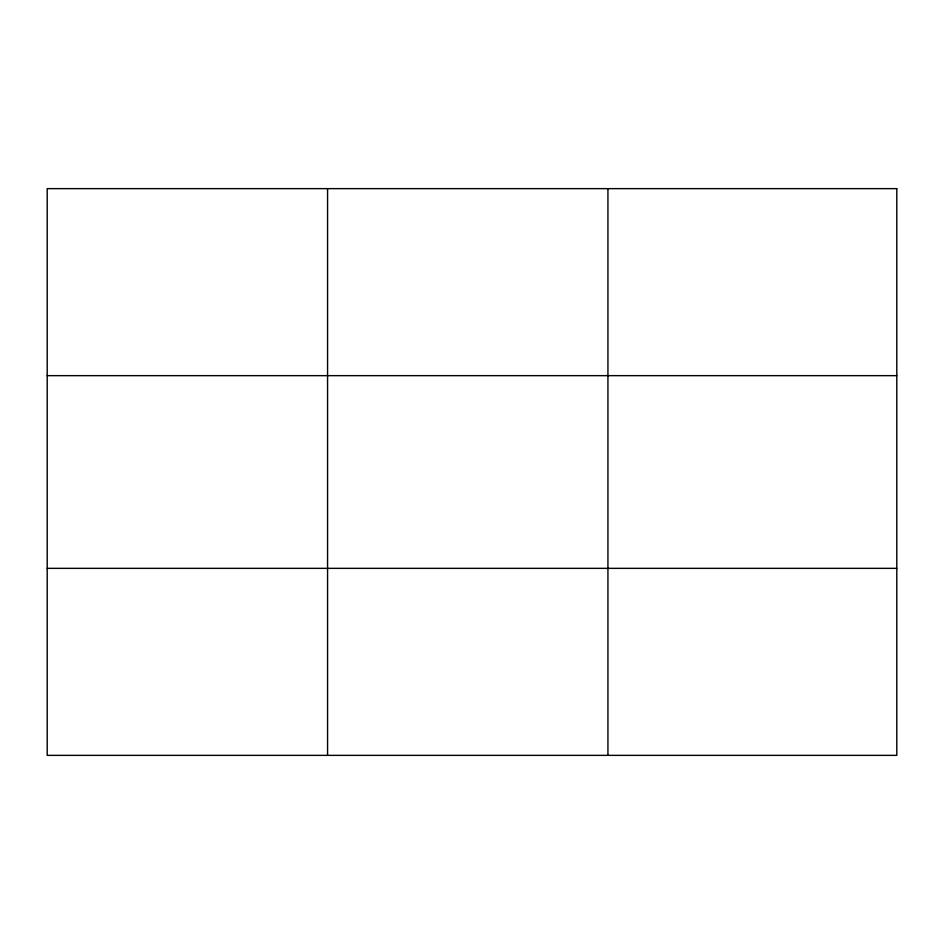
<?xml version="1.0" encoding="UTF-8"?>
<svg xmlns="http://www.w3.org/2000/svg" width="944" height="944" viewBox="0 0 944 944"><rect width="100%" height="100%" fill="white"/><g stroke="black" fill="none" stroke-linecap="round" stroke-linejoin="round"><path stroke-width="1.42" d="M327.568 755.365L327.568 188.635M607.936 755.365L607.936 188.635M47.2 375.653L896.8 375.653M47.2 568.347L896.8 568.347M896.8 188.635L896.8 755.365L47.2 755.365L47.2 188.635L896.8 188.635"/></g></svg>
